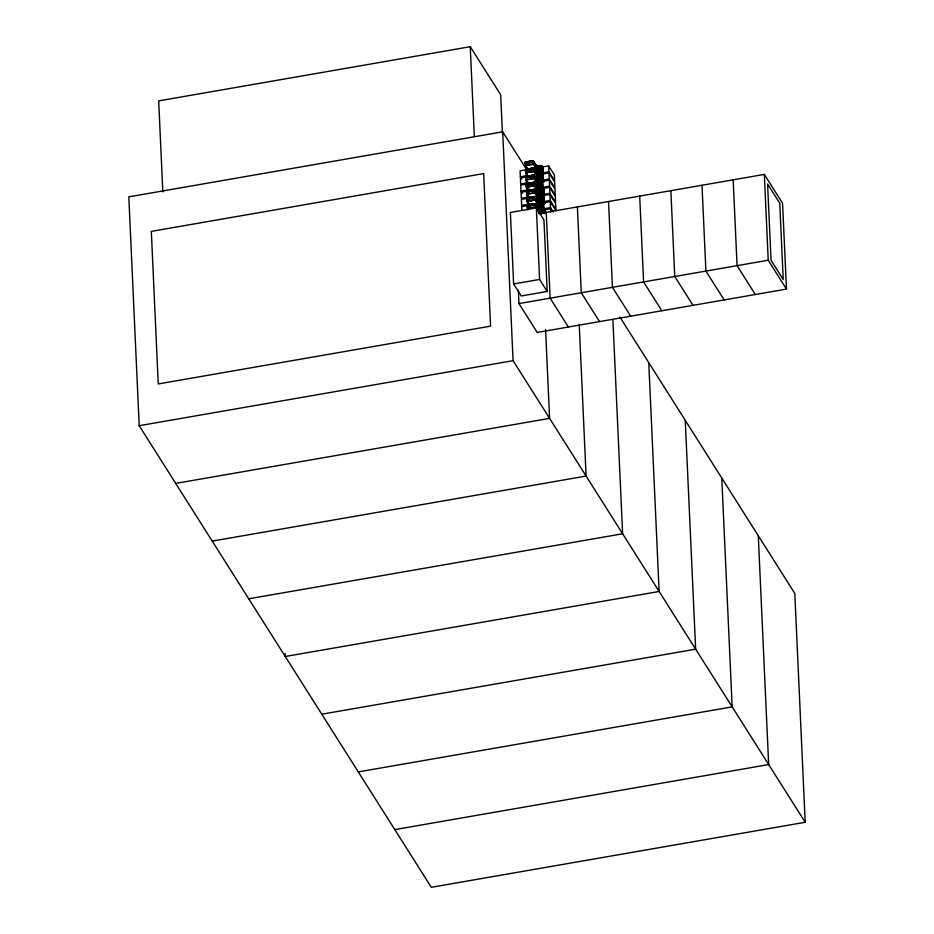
<?xml version="1.0" encoding="UTF-8"?>
<svg xmlns="http://www.w3.org/2000/svg" width="934" height="934" viewBox="0 0 934 934"><rect width="100%" height="100%" fill="white"/><g stroke="black" fill="none" stroke-linecap="round" stroke-linejoin="round"><path stroke-width="1.4" d="M527.161 174.623L527.01 173.829M527.115 176.211L527.045 176.526M527.768 190.513L530.103 190.945M528.189 196.152L527.979 195.276M528.994 190.991L528.481 190.104M536.069 173.023L539.864 171.809L539.654 167.034L540.296 167.781M537.365 172.405C539.537 173.584 537.272 170.548 537.412 172.638M537.038 194.482L536.898 193.723M538.042 180.017L538.311 178.838M539.49 193.268C540.109 192.614 536.945 194.611 539.513 193.863M538.871 179.853L538.638 178.861M538.965 200.436L539.011 201.475M539.315 186.882L538.428 185.971M539.747 167.349L540.121 167.746M539.011 207.768L539.105 208.539M540.307 176.187L540.179 176.888L540.342 176.257M536.104 166.766L538.941 166.275L539.152 173.059L540.167 174.623L540.623 179.597M540.623 181.978L540.517 180.963L541.51 180.846M540.529 183.484L540.879 184.43M540.05 167.571L540.891 166.602M539.91 169.778L541.171 169.498L539.98 169.042M540.144 208.41L540.366 208.002M541.522 187.886L540.716 188.796L541.825 188.003M541.008 171.261L541.276 171.891L540.868 171.191M540.856 190.641L541.335 191.517L542 191.038M540.342 177.04L541.475 176.328L540.319 176.246M535.976 201.312L541.171 200.413L540.949 195.638L542.012 195.078M541.066 192.883L541.055 193.782M541.872 198.755L541.183 197.786M542.409 199.981L541.51 199.911L541.451 200.973M541.755 183.963L541.545 183.181M537.4 195.381L540.249 194.879L540.447 201.662L541.603 203.425M539.735 180.437L539.945 185.201C539.852 188.108 543.413 185.889 541.019 185.527M541.451 205.095L541.603 204.803M541.977 188.738L541.872 188.061M541.767 208.119L541.615 207.325M541.93 210.582L542.654 209.379M542.082 193.653L542.082 192.824M542.175 213.034L541.767 212.252M542 198.638L542.374 197.646L541.218 197.856M542.292 195.883L542.199 195.206M542.841 207.803L541.989 206.974M542.596 209.333L542.841 210.337M543.039 212.333L542.549 211.691L541.895 212.228M526.893 168.914L526.729 169.217M528.983 176.129C530.664 177.53 525.258 176.106 528.2 175.954M527.733 190.886L527.862 190.373M529.952 197.588C530.08 199.771 529.975 196.397 528.025 197.821M529.064 190.664L527.803 190.583M536.128 172.86L535.824 173.304M536.781 187.162L540.611 186.415L540.296 181.336M538.521 194.272L538.311 193.618M540.039 174.343L541.031 173.619M539.373 186.718L539.058 186.006M541.253 178.394L540.296 179.188L539.478 178.044M540.739 184.36L540.471 183.636M540.144 174.016L540.926 174.798L540.973 173.584M540.926 193.396L540.05 187.594L540.693 188.411M541.533 179.2L541.335 178.417M541.183 180.764L541.767 181.324L540.693 181.873M540.891 190.699L541.942 190.384M540.623 188.493L541.125 193.817M540.179 207.652L540.237 207.85M541.615 198.592L541.276 197.646M541.23 200.565L540.377 194.739L541.23 196.198L542.269 195.346M542.245 193.338L541.346 192.673M542.105 198.452L542.374 197.728M540.774 206.648L541.557 207.476M541.662 209.858L541.813 209.566M544.055 197.272L543.763 196.467L544.055 197.693M544.347 210.886L544.65 212.111L544.37 210.804M542.829 180.963L542.724 172.638L542.771 173.794M543.121 181.138L543.039 179.795L543.273 181.079M542.969 187.699L543.623 188.154L543.518 187.232M543.401 189.345L543.67 190.653L543.483 189.333M544.055 188.166L544.055 188.843M543.249 188.353L543.366 195.171M542.993 195.358C544.907 196.245 543.273 192.778 543.658 194.961M543.938 201.265L544.067 202.631L544.067 201.312M544.452 209.636L544.487 208.691M540.926 167.198L540.646 166.427M536.945 194.634L536.992 194.003L536.595 194.774M542.175 193.268L541.265 193.898M542.596 202.409L541.627 202.293L541.486 203.32M541.673 203.332L542.607 202.806M542.549 206.998L542.082 208.235L542.666 207.862M542.934 209.952L542.549 210.559M527.231 173.561L526.974 174.378L527.15 173.747M539.875 166.661L539.759 167.268L539.081 166.135L539.292 170.899L540.086 172.323L541.043 172.113M538.871 179.562L537.891 179.935M541.44 179.351L541.031 178.312M540.459 181.173L541.195 180.741M540.588 183.624L541.697 183.356M540.704 186.006L541.183 185.469M541.895 188.656L541.568 189.1M540.984 193.081L541.381 192.719M539.817 201.254L539.817 200.425M539.864 201.324L539.747 200.39M540.167 208.165L539.292 208.539M542.654 205.34L541.662 205.737M542.631 205.573L542.059 204.546L542.852 205.165M542.981 212.497L542.654 212.94M542.315 173.397L542.946 173.934L542.491 173.362M539.934 166.789L540.973 166.661M540.926 171.237L540.144 172.37M540.588 179.491L541.37 179.258M541.58 184.033L540.669 184.185M539.163 186.952L538.206 187.115M540.868 185.609L540.634 186.403M528.212 197.576L529.169 197.413M529.146 198.206L528.224 198.37M538.486 193.385L539.14 193.105M528.679 204.616L528.796 204.464M538.568 195.72L538.731 195.65M542.339 200.717L541.428 200.88M542.385 206.963L541.58 207.873M541.883 209.695L542.491 209.344M542 212.076L542.467 211.808M542.888 212.637L541.965 212.789M528.329 161.827C528.27 164.256 528.691 160.274 526.391 162.212M526.519 163.217L526.706 162.154M526.753 169.439L529.158 169.533M526.846 170.373L527.033 169.299L525.737 169.521L526.262 170.35L525.714 169.416L533.501 168.062L537.494 174.366L537.645 177.647L535.042 178.102M527.173 177.518L527.36 176.456M527.488 184.675L527.687 183.601C530.08 181.733 528.971 185.924 529.309 183.286M527.815 191.832L528.014 190.758M530.279 204.733C530.22 207.173 530.64 203.18 528.329 205.118M528.469 206.134L528.656 205.06M541.276 179.445L540.447 179.421M527.15 163.053L527.932 162.925M527.161 163.228L527.943 163.1M530.886 162.411L531.668 162.271M530.897 162.586L531.668 162.446M527.476 170.21L528.259 170.07M527.488 170.385L528.27 170.245M531.212 169.556L531.995 169.428M531.224 169.731L531.995 169.603M527.803 177.355L528.586 177.227M527.815 177.542L528.586 177.402M531.539 176.713L532.31 176.573M531.539 176.888L532.322 176.748M528.13 184.687L528.913 184.372M531.866 184.045L532.637 183.729M528.457 191.657L529.239 191.703M532.182 191.015L532.964 190.875M532.193 191.19L532.975 191.05M528.772 198.814L529.555 198.673M528.784 198.989L529.566 198.86M532.508 198.16L533.291 198.031M532.52 198.347L533.302 198.206M529.111 206.145L529.882 205.83M532.847 205.492L533.618 205.176M527.488 181.768L527.605 181.745M528.037 183.006L527.862 183.076M538.311 187.08L538.906 187.209M541.101 193.723L541.44 193.933M539.397 207.43L540.331 207.85M542.385 208.072L541.743 208.025M540.004 178.873L539.175 173.35L539.478 180.204L541.241 181.943M528.305 184.617L528.913 184.558M533.01 205.422L533.618 205.363M540.646 168.82L541.078 169.042M541.953 197.424L542.467 198.113M533.197 161.022L532.59 162.002M533.081 161.967L533.769 161.921M533.641 162.866L534.388 163.87L534.318 162.714M534.785 164.664L535.439 164.547L534.832 164.746M535.357 165.563L536.011 165.458L536.058 166.497M536.058 165.528L535.404 165.645L535.451 164.512M535.929 166.474L536.571 166.357L536.653 167.513L533.232 162.096M530.395 169.591L530.442 168.704L533.524 168.167L533.653 171.342M534.54 170.922L535.24 170.875M533.244 176.304L533.851 175.323L537.821 181.523L537.961 184.804L535.369 185.247M533.723 176.269L534.423 176.222M535.439 178.966L536.081 178.849M535.486 179.048L536.128 178.931M536.571 180.776L537.225 180.659M535.696 192.404L538.288 191.949L538.136 188.668L534.143 182.363L531.096 183.006L531.049 183.893M534.096 183.496L534.75 183.379M534.622 184.313L535.264 184.208L535.345 185.352L534.715 183.262L533.524 182.585L533.571 183.449M535.766 186.123L536.455 186.076M536.326 187.022L537.027 187.956M534.505 189.625L533.886 190.606M534.423 190.641L535.065 190.524M535.521 192.369L536.209 192.334M537.354 195.101L537.307 194.062L536.653 194.179L536.688 195.229M537.354 194.132L536.7 194.249L536.758 193.116M537.879 194.961L537.225 195.078L542.841 194.109M534.785 198.662L535.345 197.599L535.427 198.755M534.75 197.798L535.392 197.681M536.408 200.425L537.108 200.39M536.98 201.324L537.634 201.207L537.68 202.258M538.206 202.118L537.552 202.223L543.168 201.265M534.54 204.908L535.147 203.927L539.116 210.127L539.268 213.407M535.019 204.873L535.719 204.826M535.591 205.772L536.338 206.776L536.268 205.62M536.735 207.582L537.435 207.535M538.007 208.434L537.354 208.551L537.949 208.364L538.007 209.403M502.445 133.796L500.682 94.778L470.246 46.7L158.687 100.884L162.82 191.902M526.005 168.657L502.69 131.822L128.81 196.852L139.201 425.706L431.31 887.3L805.19 822.27L794.799 593.429L620.001 317.198M525.375 165.715L525.165 162.072L533.279 160.66L537.319 167.046L537.482 170.618L534.785 171.085L534.645 169.86L533.688 170.151M525.212 162.142L533.326 160.73M534.715 170.945L537.319 170.502L537.167 167.221L533.174 160.905L525.387 162.259L525.538 165.54L528.2 169.743M528.667 162.633L529.975 162.411M525.457 163.31L533.244 161.886L536.618 167.396M525.433 163.45L528.702 162.75M533.244 162.061L529.987 162.668L529.928 161.477L530.5 162.376M525.538 165.54L533.314 164.034L537.482 170.618M543.063 167.91L541.545 165.505L535.392 166.626M535.182 166.812L541.44 165.762L543.296 168.692M533.653 167.887L525.492 169.217L525.702 172.872L533.816 171.459L533.606 167.805L537.645 174.191L537.809 177.764L535.1 178.242M528.329 169.042L528.796 170.035L528.749 169.136M526.566 169.708L520.075 170.84L520.343 176.806L521.767 179.059M548.632 165.878L548.9 171.833L554.609 180.846L554.341 174.892L548.632 165.878L542.14 166.999L542.024 173.899M525.76 170.607L533.571 169.217L536.98 174.658L536.922 171.587M533.489 170.046L534.131 169.941M533.769 171.377L525.655 172.79L528.364 177.075M536.314 171.389L539.152 170.899L539.677 171.716L535.416 172.463M535.404 171.576L539.292 170.899M536.198 173.572L541.743 172.615L543.191 175.172M536.209 173.642L541.872 172.662L543.39 175.067M536.209 173.876L541.767 172.907L542.07 179.76L543.576 182.13L542.736 178.884M520.343 176.806L526.834 175.674M542.409 172.965L548.9 171.833M526.029 180.017L525.819 176.374L533.933 174.962L537.972 181.348L538.136 184.92L535.427 185.387M525.865 176.444L533.979 175.032L534.143 178.604L525.982 179.947L528.025 183.181M526.893 176.865L520.401 177.997L520.67 183.951L527.161 182.819L526.998 179.246M542.035 174.203L548.958 173.023L554.668 182.037L554.936 188.003L549.227 178.989L548.958 173.023M529.321 176.935L530.617 176.713M526.099 177.612L533.886 176.187L537.26 181.523M526.087 177.764L529.344 177.051M533.898 176.363L530.629 176.97L530.582 175.779M535.217 178.791L539.618 178.055L539.408 173.292M535.474 179.83L540.191 178.954M536.525 180.799L542.199 179.807L543.716 182.212M537.132 180.892L542.421 180.589M542.736 180.11L549.227 178.989M534.26 182.107L534.47 185.761L526.356 187.174L526.146 183.519L534.306 182.188L538.299 188.493L538.463 192.077L535.754 192.544L535.614 191.318M537.552 187.804L534.178 182.48L526.356 183.718L526.507 186.998M526.391 183.835L527.36 183.659M525.912 184.243L520.717 185.142L520.997 191.108L522.421 193.361M549.285 180.18L549.554 186.135L555.263 195.148L554.983 189.193L549.285 180.18L542.794 181.313L543.063 187.267L544.487 189.52M526.426 184.769L534.213 183.344L537.622 188.96L537.575 187.769M526.414 184.909L534.225 183.519M535.357 185.107L537.961 184.652M534.423 185.691L526.309 187.092L529.018 191.377M535.544 185.936L539.805 185.201L540.331 186.029L536.069 186.765M536.058 185.889L539.945 185.201M536.852 187.886L542.397 186.917L544.043 189.368M526.939 189.672L529.776 189.182M536.852 187.944L542.514 186.963L542.082 180.064M536.863 188.178L542.409 187.209L544.265 190.139M520.997 191.108L527.488 189.976M543.063 187.267L549.554 186.135M526.671 194.319L526.472 190.676L534.575 189.263L538.626 195.65L538.79 199.222L536.081 199.689L535.941 198.463M538.79 199.222L534.61 192.637L526.834 194.144L526.683 190.875L534.47 189.509L538.463 195.825L538.614 199.105L536.023 199.549M527.535 191.166L521.044 192.299L521.312 198.253L527.803 197.132M543.121 188.458L549.612 187.325L555.31 196.35L555.578 202.304L549.881 193.291L549.612 187.325M529.975 191.248L531.271 191.015M526.741 192.065L529.998 191.353M536.373 193.034L540.272 192.357M536.396 193.922L540.844 193.256M537.19 195.334L543.063 194.891M543.39 194.424L549.881 193.291M534.948 196.49L526.788 197.821L526.998 201.475L535.112 200.063L534.902 196.409L538.941 202.795L539.105 206.379L536.408 206.846M529.823 205.503L527.161 201.3L527.01 198.02L534.797 196.665L538.79 202.982L538.941 206.251M527.862 198.323L521.37 199.444L521.639 205.41L528.13 204.277L527.967 200.705M543.016 195.65L549.928 194.482L555.637 203.495L555.905 209.461L550.208 200.436L549.928 194.482M527.08 199.07L534.867 197.646L538.241 203.052M527.068 199.211L534.867 197.821M536.198 200.238L540.459 199.502L540.973 200.331L536.723 201.067M536.7 200.191L540.599 199.514M537.505 202.188L543.051 201.219L544.685 203.67M538.112 202.339L543.39 202.048M550.208 200.436L543.716 201.569L543.495 195.568L544.16 196.619M527.161 205.048L535.275 203.635L535.439 207.22L527.278 208.551L527.115 204.978L535.229 203.565L539.268 209.952L539.432 213.524L535.264 206.951L527.476 208.445L527.336 205.176L535.124 203.822L535.275 207.091M526.893 205.702L521.697 206.601L521.861 210.173M555.963 210.652L550.254 201.627L543.763 202.76L544.032 208.726L545.468 210.979M530.617 205.55L531.925 205.317M530.652 205.655L527.383 206.367L535.194 204.791L538.568 210.127M535.182 205.013L531.936 205.573L531.878 204.383M536.338 206.706L538.93 206.11M536.525 207.395L540.926 206.659L540.704 201.896M537.038 208.224L541.486 207.558L541.276 202.795M537.832 209.403L543.495 208.41L545.012 210.815M537.832 209.636L543.39 208.667L543.576 212.777L541.545 165.505M538.054 209.683L540.891 209.181L541.58 213.477M544.032 208.726L550.523 207.593L553.383 212.1M543.646 209.66L544.44 209.648L544.23 208.749M544.09 209.917L550.581 208.784L552.006 211.037M539.14 213.582L764.327 174.413L782.575 203.262L786.475 289.085L537.225 332.434L518.965 303.585L518.37 290.497M513.63 283.959L539.595 279.441L547.207 291.466L521.242 295.985L513.63 283.959L510.384 212.45L536.349 207.932L539.595 279.441M518.965 303.585L768.227 260.236L786.475 289.085M139.201 425.706L513.081 360.676L805.19 822.27M175.72 483.403L549.601 418.374L545.561 329.457M212.228 541.101L586.108 476.071L579.232 324.483M248.748 598.799L622.628 533.781L612.891 319.498M321.763 714.206L695.655 649.177L685.252 420.323M358.282 771.904L732.163 706.875L721.772 478.021M394.79 829.602L768.67 764.572L758.28 535.731M532.228 161.197L530.115 161.559L530.08 162.434M530.722 176.736L530.769 175.861L532.975 175.65M533.524 189.8L531.411 190.162L531.376 191.038M531.703 198.195L531.738 197.319L534.82 196.782L534.948 199.946L526.951 201.405L528.994 204.628M532.03 205.34L532.065 204.464L534.178 204.102M525.41 162.376L526.099 163.123M526.064 176.678L527.231 177.39M526.706 190.98L527.395 191.727M527.033 198.136L528.329 197.915L527.722 198.884M527.36 205.282L528.049 206.04M542.245 210.687L540.774 208.807L540.564 202.036M532.357 162.201L531.901 161.243M532.684 169.358L532.555 168.342M533.01 176.503L532.555 175.557M533.337 183.659L533.197 182.644M533.664 190.805L533.197 189.859M529.73 190.583L529.765 191.482L529.625 190.431M534.306 205.118L533.851 204.161M543.133 178.733L543.121 177.857M540.237 170.128L539.969 169.941M541.557 185.562L541.907 186.029M528.411 198.51L528.049 197.891M539.245 208.621L538.988 208.154M538.404 171.704L538.673 172.335M541.872 190.338L542.047 190.571M543.471 188.201L543.133 187.664M544.055 200.168L544.055 199.152M755.326 294.502L737.066 265.653L733.167 179.83M724.165 299.919L705.906 271.07L702.006 185.259M693.005 305.336L674.745 276.487L670.857 190.676M661.856 310.765L643.596 281.916L639.697 196.093M542.292 169.054L542.958 170.105M538.941 166.275L539.677 171.716M542.409 171.728L543.074 172.778M542.619 176.199L543.284 177.25M630.695 316.182L612.435 287.333L608.536 201.51M533.559 163.45L537.202 169.217M533.571 163.742L537.213 169.509M543.495 180.087L544.16 181.138M530.71 162.201L529.952 161.582M536.945 174.448L533.559 169.031L525.784 170.467L526.332 171.506L526.181 168.412M533.874 170.595L537.529 176.363M533.886 170.899L537.54 176.666M537.809 177.764L533.641 171.191L525.854 172.545L528.294 176.222M543.273 190.501L543.938 191.552M533.197 175.44L537.295 181.815L537.108 178.511M529.52 169.755L528.959 168.856L529.029 169.906M532.882 175.499L533.302 176.176M534.201 177.752L537.856 183.519M534.213 178.044L537.867 183.811M538.136 184.92L533.968 178.336L526.181 179.842L526.029 176.561L533.828 175.207L533.968 178.487M543.39 193.186L544.055 194.237M525.527 165.388L527.523 168.552M528.037 169.93L525.328 165.645L533.489 164.302L533.279 160.66M544.37 196.514L542.724 194.062L542.409 187.209M543.588 197.658L544.253 198.708M540.132 192.346L540.658 193.175L539.502 180.507L540.331 186.029M534.528 184.897L538.194 190.968M527.908 175.405L528.434 176.234M538.463 192.077L534.295 185.492L526.496 186.847L529.169 191.201M544.475 201.534L545.141 202.585M538.288 191.949L534.295 185.644L534.143 182.363M527.757 175.931L525.854 172.697L525.714 169.416M537.902 193.046L537.949 196.117L534.528 190.711L531.283 191.272L531.224 190.081M527.033 176.514L527.465 177.191M531.469 183.835L530.897 182.924L530.956 184.115M537.926 196L534.54 190.489L526.753 191.925L527.313 192.964M534.855 192.054L538.509 197.821M534.867 192.346L538.521 198.113M526.181 179.69L528.842 184.056M545.234 211.598L543.366 208.375L543.063 201.522M544.242 211.96L544.907 213.01M533.851 196.946L534.283 197.623M535.182 199.199L538.825 204.978M535.194 199.502L538.848 205.27M528.375 189.625L529.111 190.734M539.105 206.379L534.937 199.794L527.15 201.149L529.146 204.301M526.683 190.875L527.231 191.809M526.472 190.676L534.633 189.333L534.785 192.918L526.624 194.249L529.344 198.533M534.505 204.044L538.603 210.419L538.544 209.228M535.497 206.356L539.152 212.123M535.521 206.648L543.95 219.957L547.207 291.466M526.823 194.003L529.263 197.669M528.434 198.638L528.177 198.428M531.901 204.499L532.45 205.282M527.01 198.02L527.582 198.919M528.142 204.698L527.803 204.172L528.06 209.648M599.535 321.6L581.275 292.751L577.387 206.928M568.374 327.017L550.126 298.168L546.227 212.345M544.02 209.473L544.113 209.123M543.366 187.968L543.249 187.302M544.032 181.616L543.763 180.986L543.728 181.686M545.001 203.063L544.697 202.468L544.697 203.145M764.327 174.413L768.227 260.236M648.745 362.626L659.135 591.479L285.255 656.497L285.127 653.59M550.254 201.627L550.523 207.593M550.581 208.784L550.745 212.357M542.864 168.015L543.051 170.257M543.728 187.08L544.032 191.703M544.382 201.382L544.569 203.624M544.697 208.539L545.001 213.162M544.148 209.87L544.253 213.489M541.44 165.762L541.743 172.615M542.736 194.365L543.051 201.219M541.603 209.952L541.767 213.524M540.973 200.331L539.922 187.734M541.09 202.865L541.3 207.476M541.031 209.041L541.241 213.816M540.891 209.181L541.101 213.804M538.077 199.969L538.276 203.262L534.178 196.899L534.213 197.751M536.023 165.411L536.081 166.602M536.349 172.568L536.408 173.759M536.781 178.569L536.735 180.916M537.003 186.87L537.05 188.061M537.33 194.027L537.377 195.218M537.762 200.028L537.704 202.363M537.972 208.329L538.031 209.52M536.373 173.642L536.326 172.603L535.684 172.72L535.719 173.782M536.653 179.76L536.7 180.799M535.777 171.669L535.836 172.86M536.104 178.814L536.163 180.005M536.431 185.971L536.49 187.162M537.085 200.273L537.132 201.464M537.4 207.418L537.459 208.621M534.89 163.613L534.937 164.804M535.205 170.759L535.264 171.961M535.532 177.915L535.591 179.106M535.859 185.072L535.918 186.263M536.186 192.217L536.233 193.408M536.513 199.374L536.56 200.565M536.828 206.519L536.887 207.71M534.715 171.015L534.668 169.976L534.014 170.875M534.995 177.121L535.042 178.172L534.96 177.016M535.637 191.435L535.684 192.474M535.964 198.58L536.011 199.619M533.746 161.815L533.793 163.006M534.073 168.961L534.12 170.151M534.388 176.117L534.446 177.308M535.042 190.419L535.1 191.61M535.696 204.721L535.742 205.912M533.174 160.905L533.326 164.186M534.47 189.509L534.622 192.789M533.769 176.339L533.816 177.203M532.882 168.283L532.917 169.147M530.255 168.622L530.302 169.813M531.551 197.226L531.609 198.417M529.671 184.208L529.601 183.157M530.325 198.51L530.255 197.459M528.632 161.699L528.679 162.89M529.274 176.001L529.333 177.191M529.928 190.303L529.987 191.493M530.582 204.604L530.629 205.795M526.391 169.416L526.426 170.28M526.706 176.573L526.753 177.425M527.033 183.718L527.08 184.582M526.694 179.678L526.823 182.422M527.021 186.823L527.138 189.567M527.663 201.125L527.792 203.869M525.97 168.213L526.286 175.37M526.484 179.655L526.613 182.515M526.811 186.812L527.266 196.817M527.465 201.114L527.85 209.695M502.69 131.822L513.081 360.676M470.246 46.7L474.32 136.271M542.397 167.968L542.701 169.194L542.397 167.98M542.502 170.35L542.806 171.576L542.502 170.35M542.724 175.125L543.028 176.351L542.724 175.125M543.483 191.809L543.775 193.034L543.541 191.703M483.66 173.584L151.32 231.387L158.243 383.944L490.583 326.153L483.66 173.584M533.944 197.097L533.979 197.961L533.944 197.097M779.75 203.227L767.585 183.998L771.052 260.271L783.217 279.511L779.75 203.227"/></g></svg>
